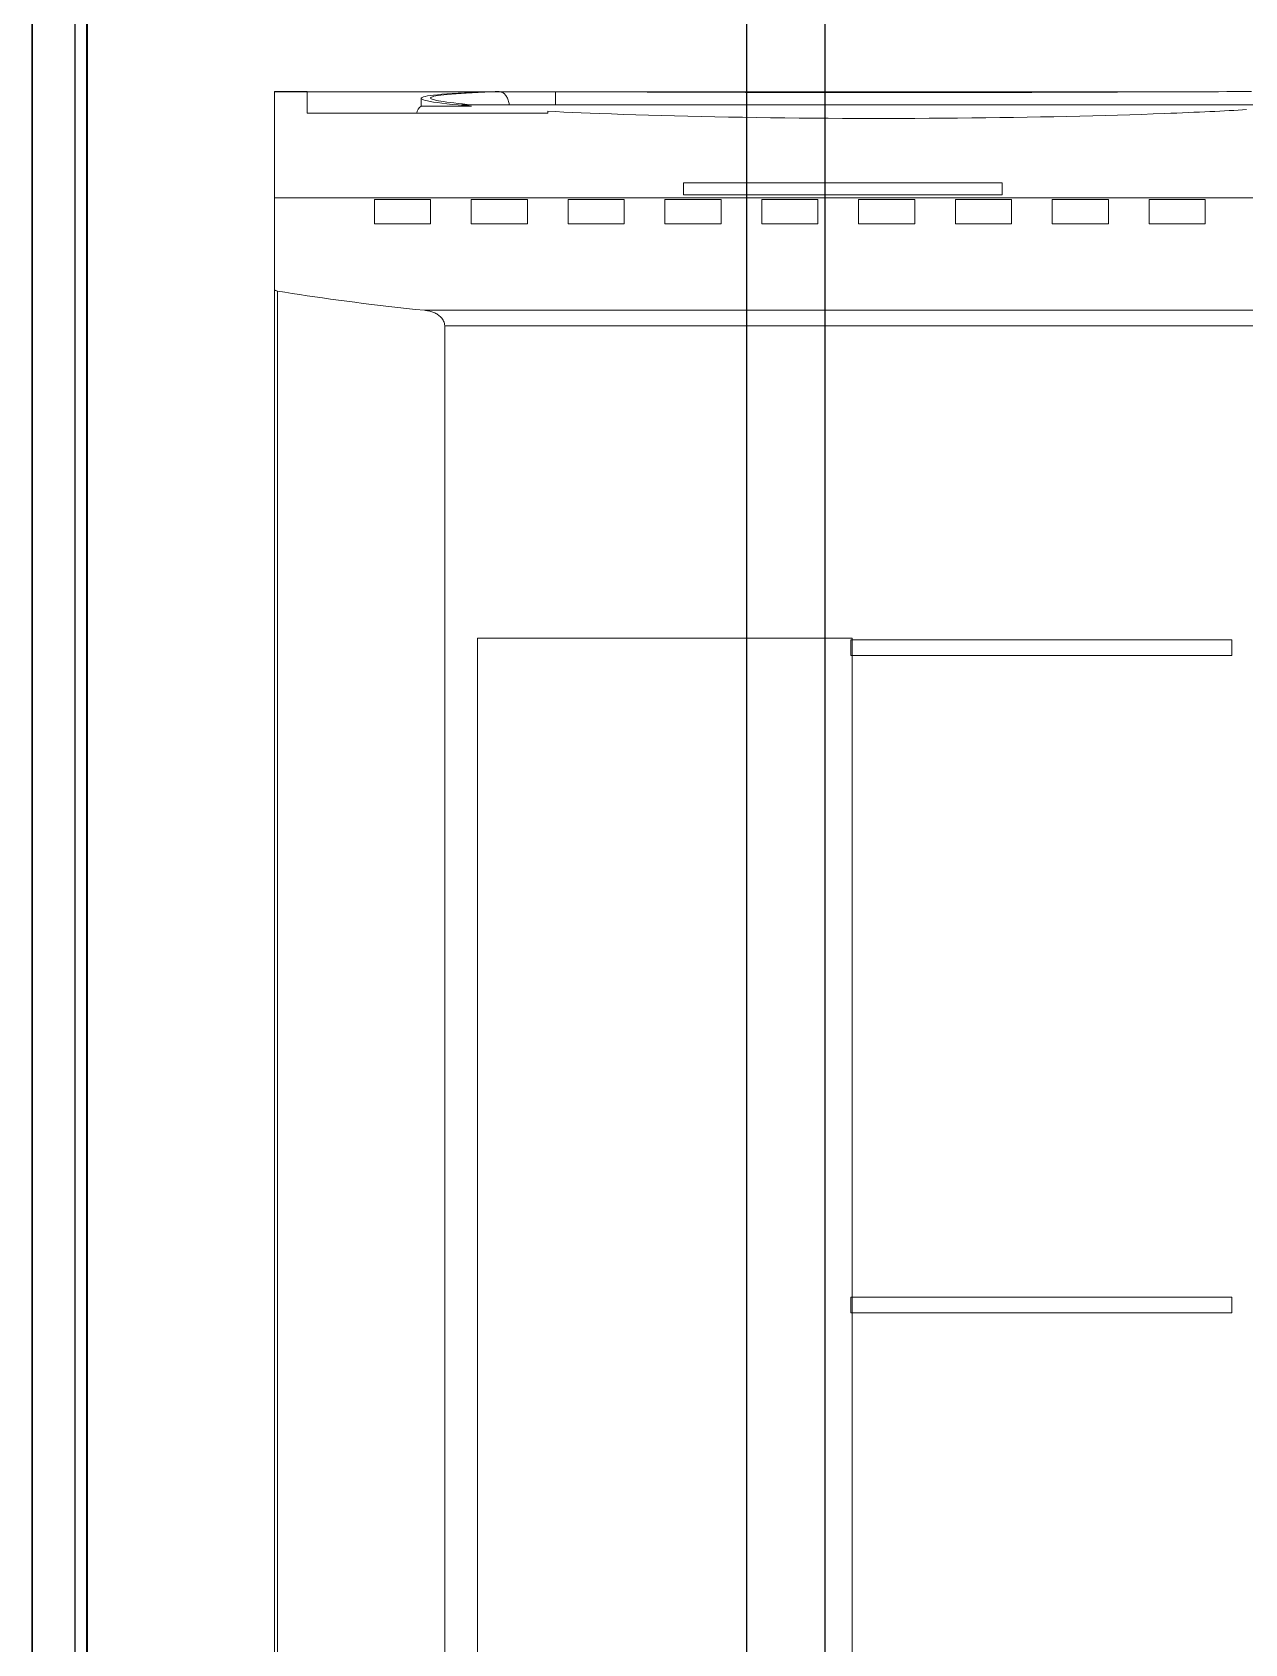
# Model space of a CAD drawing. Header units: millimetres. Extents: x 37984 to 70752, y 14140 to 37584.
# Drawn here: x 39093.7 to 39171.3, y 15420.2 to 15523.4 of the extents above; entities that cross this region are included whole.
import ezdxf

# ---------------------------------------------------------------- set-up
doc = ezdxf.new("R2010")
doc.units = ezdxf.units.MM
doc.set_wipeout_variables(frame=1)
doc.layers.add('! NO PLOT !', color=7, linetype='Continuous', true_color=0xff75dd, plot=False)
doc.layers.add('000-PI-Oprema', color=30, linetype='Continuous', lineweight=5)
doc.layers.add('000-PI-ORMAR', color=2, linetype='Continuous')

# ---------------------------------------------------------------- blocks, each defined once
blk = doc.blocks.new('6SL3220-3YE2X-0XXX')
at = {"layer": '000-PI-Oprema', "ltscale": 0.25}
for p, q in [((0, 423.001046), (2.100006, 423.001046)), ((0, 127.99942), (0, 423.001046)), ((0, 423), (2.100006, 423)), ((2.100006, 421.613424), (2.100006, 423.001046)), ((2.100021, 423), (14.123741, 423)), ((9.39505, 422.079284), (9.39505, 422.575142)), ((9.395065, 422.574712), (9.410172, 422.605449)), ((9.41095, 422.543381), (9.395065, 422.574712)), ((9.410172, 422.605449), (9.456924, 422.635785)), ((9.458282, 422.511075), (9.41095, 422.543381)), ((9.456924, 422.635785), (9.536118, 422.665633)), ((9.537872, 422.47785), (9.458282, 422.511075)), ((9.536118, 422.665633), (9.648483, 422.694908)), ((9.650436, 422.443769), (9.537872, 422.47785)), ((9.648483, 422.694908), (9.794403, 422.723541)), ((9.796341, 422.408902), (9.650436, 422.443769)), ((9.794403, 422.723541), (9.974197, 422.751466)), ((9.975891, 422.373323), (9.796341, 422.408902)), ((9.974197, 422.751466), (10.188095, 422.77862)), ((10.189285, 422.337109), (9.975891, 422.373323)), ((10, 422.59925), (10.012756, 422.62635)), ((10.009811, 422.575029), (10, 422.59925)), ((10.03952, 422.550193), (10.009811, 422.575029)), ((10.012756, 422.62635), (10.051407, 422.653133)), ((10.089539, 422.524769), (10.03952, 422.550193)), ((10.051407, 422.653133), (10.116608, 422.679534)), ((10.160278, 422.498788), (10.089539, 422.524769)), ((10.116608, 422.679534), (10.208908, 422.705491)), ((10.25206, 422.47228), (10.160278, 422.498788)), ((10.188095, 422.77862), (10.435974, 422.804956)), ((10.436447, 422.300346), (10.189285, 422.337109)), ((10.208908, 422.705491), (10.328674, 422.73095)), ((10.365036, 422.445284), (10.25206, 422.47228)), ((10.328674, 422.73095), (10.476135, 422.75586)), ((10.49939, 422.417837), (10.365036, 422.445284)), ((10.435974, 422.804956), (10.717712, 422.830428)), ((10.717224, 422.263122), (10.436447, 422.300346)), ((10.476135, 422.75586), (10.651505, 422.780174)), ((10.655258, 422.389975), (10.49939, 422.417837)), ((10.651505, 422.780174), (10.854858, 422.803852)), ((10.832657, 422.36174), (10.655258, 422.389975)), ((11.031326, 422.225529), (10.717224, 422.263122)), ((10.717712, 422.830428), (11.033005, 422.854995)), ((11.031479, 422.333176), (10.832657, 422.36174)), ((10.854858, 422.803852), (11.08606, 422.826859)), ((11.378204, 422.187667), (11.031326, 422.225529)), ((11.251694, 422.304327), (11.031479, 422.333176)), ((11.033005, 422.854995), (11.381302, 422.878628)), ((11.08606, 422.826859), (11.345001, 422.84916)), ((11.493149, 422.275241), (11.251694, 422.304327)), ((11.345001, 422.84916), (11.631439, 422.87073)), ((11.757278, 422.149634), (11.378204, 422.187667)), ((11.381302, 422.878628), (11.762039, 422.901303)), ((11.755585, 422.245965), (11.493149, 422.275241)), ((11.631439, 422.87073), (11.944931, 422.891546)), ((12.038689, 422.216551), (11.755585, 422.245965)), ((12.167984, 422.111517), (11.757278, 422.149634)), ((11.762039, 422.901303), (12.174622, 422.923008)), ((11.944931, 422.891546), (12.285019, 422.91159)), ((11.982117, 422.152023), (12.013725, 422.155)), ((11.995209, 422.146977), (11.982117, 422.152023)), ((12.024284, 422.141294), (11.995209, 422.146977)), ((12.01355, 422.155), (65.796234, 422.155)), ((12.055618, 422.136294), (12.024284, 422.141294)), ((12.342178, 422.187047), (12.038689, 422.216551)), ((12.084122, 422.132162), (12.055618, 422.136294)), ((12.116959, 422.127693), (12.084122, 422.132162)), ((12.154205, 422.122883), (12.116959, 422.127693)), ((12.195847, 422.117744), (12.154205, 422.122883)), ((12.609474, 422.073414), (12.167984, 422.111517)), ((12.174622, 422.923008), (12.618195, 422.943737)), ((12.241859, 422.112287), (12.195847, 422.117744)), ((12.292229, 422.106523), (12.241859, 422.112287)), ((12.285019, 422.91159), (12.651321, 422.930854)), ((12.346931, 422.100463), (12.292229, 422.106523)), ((12.665771, 422.157494), (12.342178, 422.187047)), ((12.405945, 422.094119), (12.346931, 422.100463)), ((12.618195, 422.943737), (13.091782, 422.963479)), ((12.651321, 422.930854), (13.043182, 422.949332)), ((13.043182, 422.949332), (13.459885, 422.967018)), ((13.091782, 422.963479), (13.594254, 422.982231)), ((13.459885, 422.967018), (13.900642, 422.983906)), ((13.594254, 422.982231), (14.124252, 423)), ((13.900642, 422.983906), (14.364456, 423)), ((14.124245, 423), (14.129738, 423.000322)), ((14.124245, 423), (14.364456, 423)), ((14.129738, 423.000322), (14.135216, 423.000614)), ((14.135216, 423.000614), (14.140678, 423.00083)), ((14.140678, 423.00083), (14.146133, 423.000972)), ((14.146133, 423.000972), (14.151566, 423.00104)), ((14.156998, 423.001034), (14.151566, 423.00104)), ((14.153786, 423.001046), (14.392891, 423.001046)), ((14.364456, 423), (14.369736, 423.000321)), ((14.369736, 423.000321), (14.375, 423.000613)), ((14.375, 423.000613), (14.380249, 423.000829)), ((14.380249, 423.000829), (14.385483, 423.000971)), ((14.385483, 423.000971), (14.390709, 423.00104)), ((14.395927, 423.001034), (14.390709, 423.00104)), ((14.438705, 422.998275), (14.395927, 423.001034)), ((14.418755, 423), (60.240944, 423)), ((14.482399, 422.990628), (14.438705, 422.998275)), ((14.526611, 422.978012), (14.482399, 422.990628)), ((14.570961, 422.960343), (14.526611, 422.978012)), ((14.615059, 422.93754), (14.570961, 422.960343)), ((14.658516, 422.909524), (14.615059, 422.93754)), ((14.700966, 422.876391), (14.658516, 422.909524)), ((14.742065, 422.838474), (14.700966, 422.876391)), ((14.781487, 422.79612), (14.742065, 422.838474)), ((14.818886, 422.749679), (14.781487, 422.79612)), ((14.853943, 422.6995), (14.818886, 422.749679)), ((14.886696, 422.645248), (14.853943, 422.6995)), ((14.917839, 422.585346), (14.886696, 422.645248)), ((14.9468, 422.520254), (14.917839, 422.585346)), ((14.972954, 422.450578), (14.9468, 422.520254)), ((14.995651, 422.376922), (14.972954, 422.450578)), ((15.014381, 422.3), (14.995651, 422.376922)), ((15.01438, 422.299997), (15.050299, 422.154989)), ((18, 422.155029), (18, 422.999357)), ((18.573753, 422.997574), (18.000015, 422.999357)), ((19.165344, 422.995592), (18.573753, 422.997574)), ((19.778442, 422.993418), (19.165344, 422.995592)), ((20.412376, 422.991075), (19.778442, 422.993418)), ((21.06649, 422.988584), (20.412376, 422.991075)), ((21.73996, 422.985969), (21.06649, 422.988584)), ((22.431923, 422.983256), (21.73996, 422.985969)), ((23.14151, 422.980471), (22.431923, 422.983256)), ((23.867813, 422.977638), (23.14151, 422.980471)), ((24.609795, 422.974786), (23.867813, 422.977638)), ((25.366425, 422.971938), (24.609795, 422.974786)), ((26.136612, 422.969122), (25.366425, 422.971938)), ((26.919197, 422.966362), (26.136612, 422.969122)), ((27.712997, 422.96368), (26.919197, 422.966362)), ((28.516937, 422.961101), (27.712997, 422.96368)), ((29.330063, 422.958645), (28.516937, 422.961101)), ((30.151093, 422.956329), (29.330063, 422.958645)), ((30.978745, 422.954174), (30.151093, 422.956329)), ((31.811691, 422.952196), (30.978745, 422.954174)), ((32.64856, 422.950408), (31.811691, 422.952196)), ((33.487984, 422.948822), (32.64856, 422.950408)), ((34.32859, 422.947449), (33.487984, 422.948822)), ((35.168991, 422.946296), (34.32859, 422.947449)), ((36.007744, 422.945367), (35.168991, 422.946296)), ((36.843407, 422.944666), (36.007744, 422.945367)), ((37.674538, 422.944194), (36.843407, 422.944666)), ((38.499649, 422.943947), (37.674538, 422.944194)), ((39.318565, 422.943923), (38.499649, 422.943947)), ((39.318565, 422.943923), (40.142151, 422.94412)), ((40.142151, 422.94412), (40.972076, 422.944542)), ((40.972076, 422.944542), (41.806862, 422.945192)), ((41.806862, 422.945192), (42.64505, 422.946071)), ((42.64505, 422.946071), (43.485207, 422.947175)), ((43.485207, 422.947175), (44.325897, 422.948499)), ((44.325897, 422.948499), (45.165695, 422.950039)), ((45.165695, 422.950039), (46.00325, 422.951783)), ((46.00325, 422.951783), (46.837181, 422.953721)), ((46.837181, 422.953721), (47.666122, 422.955838)), ((47.666122, 422.955838), (48.488731, 422.958119)), ((48.488731, 422.958119), (49.303719, 422.960546)), ((49.303719, 422.960546), (50.109795, 422.9631)), ((50.109795, 422.9631), (50.905914, 422.96576)), ((50.905914, 422.96576), (51.691093, 422.968505)), ((51.691093, 422.968505), (52.464127, 422.971311)), ((52.464127, 422.971311), (53.223854, 422.974154)), ((53.223854, 422.974154), (53.96917, 422.977007)), ((53.96917, 422.977007), (54.699036, 422.979846)), ((54.699036, 422.979846), (56.108353, 422.985376)), ((56.108353, 422.985376), (56.785995, 422.988014)), ((56.785995, 422.988014), (57.444466, 422.990535)), ((57.444466, 422.990535), (58.082932, 422.992913)), ((58.082932, 422.992913), (58.700699, 422.995126)), ((58.700699, 422.995126), (59.297112, 422.997152)), ((59.297112, 422.997152), (59.873894, 422.998978)), ((59.873894, 422.998978), (60.438583, 423.000606)), ((60.438583, 423.000606), (60.99054, 423.002008)), ((60.99054, 423.002008), (61.528336, 423.003153)), ((61.528336, 423.003153), (62.050659, 423.004012)), ((62.050659, 423.004012), (62.55632, 423.004555)), ((2.100006, 421.613424), (17.5, 421.613424)), ((9.414459, 422.07925), (9.395065, 422.079284)), ((9.472687, 422.079146), (9.414459, 422.07925)), ((9.569534, 422.078974), (9.472687, 422.079146)), ((9.704758, 422.078733), (9.569534, 422.078974)), ((9.878159, 422.078422), (9.704758, 422.078733)), ((10.089508, 422.078042), (9.878159, 422.078422)), ((10.338593, 422.077592), (10.089508, 422.078042)), ((10.625198, 422.077072), (10.338593, 422.077592)), ((10.949081, 422.076482), (10.625198, 422.077072)), ((11.310059, 422.07582), (10.949081, 422.076482)), ((11.707855, 422.075088), (11.310059, 422.07582)), ((12.141335, 422.074287), (11.707855, 422.075088)), ((12.609459, 422.073415), (12.141335, 422.074287)), ((12.469254, 422.087501), (12.405945, 422.094119)), ((12.53698, 422.080605), (12.469254, 422.087501)), ((12.609459, 422.073415), (12.53698, 422.080605)), ((18.003067, 421.720865), (17.5, 421.745732)), ((17.5, 421.613424), (17.5, 421.745732)), ((18.525879, 421.696229), (18.003067, 421.720865)), ((19.068626, 421.671822), (18.525879, 421.696229)), ((19.631615, 421.647561), (19.068626, 421.671822)), ((20.214714, 421.62362), (19.631615, 421.647561)), ((20.818069, 421.6), (20.214714, 421.62362)), ((21.575195, 421.571933), (20.818069, 421.6)), ((22.350052, 421.544929), (21.575195, 421.571933)), ((23.141922, 421.519033), (22.350052, 421.544929)), ((23.950104, 421.494287), (23.141922, 421.519033)), ((24.773872, 421.470736), (23.950104, 421.494287)), ((25.612083, 421.448437), (24.773872, 421.470736)), ((26.462326, 421.427471), (25.612083, 421.448437)), ((27.323685, 421.407864), (26.462326, 421.427471)), ((28.195419, 421.389639), (27.323685, 421.407864)), ((29.07679, 421.372814), (28.195419, 421.389639)), ((29.967064, 421.357411), (29.07679, 421.372814)), ((30.865494, 421.34345), (29.967064, 421.357411)), ((31.771332, 421.330951), (30.865494, 421.34345)), ((32.683846, 421.319937), (31.771332, 421.330951)), ((33.602287, 421.310426), (32.683846, 421.319937)), ((34.524818, 421.30244), (33.602287, 421.310426)), ((35.449837, 421.295985), (34.524818, 421.30244)), ((36.376541, 421.29106), (35.449837, 421.295985)), ((37.3041, 421.287665), (36.376541, 421.29106)), ((38.231644, 421.285798), (37.3041, 421.287665)), ((39.158043, 421.285455), (38.231644, 421.285798)), ((39.158043, 421.285455), (40.082443, 421.286625)), ((40.082443, 421.286625), (41.004051, 421.289298)), ((41.004051, 421.289298), (41.922119, 421.293466)), ((41.922119, 421.293466), (42.836052, 421.299116)), ((42.836052, 421.299116), (43.745125, 421.306232)), ((43.745125, 421.306232), (44.648613, 421.314799)), ((44.648613, 421.314799), (45.545799, 421.324801)), ((45.545799, 421.324801), (46.435905, 421.336222)), ((46.435905, 421.336222), (47.317551, 421.349039)), ((47.317551, 421.349039), (48.189865, 421.363221)), ((48.189865, 421.363221), (49.052238, 421.378736)), ((49.052238, 421.378736), (49.904053, 421.395551)), ((49.904053, 421.395551), (50.744705, 421.413635)), ((50.744705, 421.413635), (51.57357, 421.432954)), ((51.57357, 421.432954), (52.390045, 421.453478)), ((52.390045, 421.453478), (53.193504, 421.475173)), ((53.193504, 421.475173), (53.983345, 421.498008)), ((53.983345, 421.498008), (54.758949, 421.52195)), ((54.758949, 421.52195), (55.519699, 421.546967)), ((55.519699, 421.546967), (56.264992, 421.573027)), ((56.264992, 421.573027), (56.99173, 421.6)), ((56.99173, 421.6), (57.385292, 421.615261)), ((57.385292, 421.615261), (57.769958, 421.630654)), ((57.769958, 421.630654), (58.145798, 421.646163)), ((58.145798, 421.646163), (58.512833, 421.661774)), ((58.512833, 421.661774), (58.871117, 421.677475)), ((58.871117, 421.677475), (59.220695, 421.693255)), ((59.220695, 421.693255), (59.5616, 421.7091)), ((59.5616, 421.7091), (59.893883, 421.725)), ((59.893883, 421.725), (60.217583, 421.74094)), ((60.217583, 421.74094), (60.532745, 421.75691)), ((60.532745, 421.75691), (60.839409, 421.772898)), ((60.839409, 421.772898), (61.137627, 421.78889)), ((61.137627, 421.78889), (61.427429, 421.804875)), ((61.427429, 421.804875), (61.708862, 421.82084)), ((61.708862, 421.82084), (61.981979, 421.836774)), ((61.981979, 421.836774), (62.246811, 421.852663)), ((26.199997, 417.15483), (46.599998, 417.15483)), ((26.199997, 416.386158), (26.199997, 417.15483)), ((46.599998, 416.386158), (46.599998, 417.15483)), ((0, 416.2), (140, 416.2)), ((6.399994, 416.091414), (10, 416.091414)), ((6.399994, 414.530872), (6.399994, 416.091414)), ((10, 414.530872), (10, 416.091414)), ((12.599998, 416.091414), (16.199997, 416.091414)), ((12.599998, 414.530872), (12.599998, 416.091414)), ((16.199997, 414.530872), (16.199997, 416.091414)), ((18.800003, 416.091414), (22.400002, 416.091414)), ((18.800003, 414.530872), (18.800003, 416.091414)), ((22.400002, 414.530872), (22.400002, 416.091414)), ((25, 416.091414), (28.599998, 416.091414)), ((25, 414.530872), (25, 416.091414)), ((26.199997, 416.386158), (46.599998, 416.386158)), ((28.599998, 414.530872), (28.599998, 416.091414)), ((31.199997, 416.091414), (34.800003, 416.091414)), ((31.199997, 414.530872), (31.199997, 416.091414)), ((34.800003, 414.530872), (34.800003, 416.091414)), ((37.400002, 416.091414), (41, 416.091414)), ((37.400002, 414.530872), (37.400002, 416.091414)), ((41, 414.530872), (41, 416.091414)), ((43.599998, 416.091414), (47.199997, 416.091414)), ((43.599998, 414.530872), (43.599998, 416.091414)), ((47.199997, 414.530872), (47.199997, 416.091414)), ((49.800003, 416.091414), (53.400002, 416.091414)), ((49.800003, 414.530872), (49.800003, 416.091414)), ((53.400002, 414.530872), (53.400002, 416.091414)), ((56, 416.091414), (59.599998, 416.091414)), ((56, 414.530872), (56, 416.091414)), ((59.599998, 414.530872), (59.599998, 416.091414)), ((6.399994, 414.530872), (10, 414.530872)), ((12.599998, 414.530872), (16.199997, 414.530872)), ((18.800003, 414.530872), (22.400002, 414.530872)), ((25, 414.530872), (28.599998, 414.530872)), ((31.199997, 414.530872), (34.800003, 414.530872)), ((37.400002, 414.530872), (41, 414.530872)), ((43.599998, 414.530872), (47.199997, 414.530872)), ((49.800003, 414.530872), (53.400002, 414.530872)), ((56, 414.530872), (59.599998, 414.530872)), ((0.002472, 410.305152), (0, 410.314542)), ((0.009903, 410.295625), (0.002472, 410.305152)), ((0.022079, 410.286046), (0.009903, 410.295625)), ((0.03981, 410.276528), (0.022079, 410.286046)), ((0.062347, 410.267144), (0.03981, 410.276528)), ((0.089981, 410.257994), (0.062347, 410.267144)), ((0.122498, 410.249154), (0.089981, 410.257994)), ((0.159393, 410.24069), (0.122498, 410.249154)), ((0.199997, 410.232648), (0.159393, 410.24069)), ((0.661392, 410.157427), (0.199997, 410.232648)), ((0.199997, 176.199997), (0.199997, 410.232648)), ((1.130661, 410.082852), (0.661392, 410.157427)), ((1.607666, 410.008956), (1.130661, 410.082852)), ((2.092316, 409.935767), (1.607666, 410.008956)), ((2.584473, 409.863317), (2.092316, 409.935767)), ((3.084, 409.791634), (2.584473, 409.863317)), ((3.59082, 409.72074), (3.084, 409.791634)), ((4.104889, 409.650652), (3.59082, 409.72074)), ((4.626053, 409.581396), (4.104889, 409.650652)), ((5.154129, 409.513), (4.626053, 409.581396)), ((5.688995, 409.445491), (5.154129, 409.513)), ((6.230484, 409.378896), (5.688995, 409.445491)), ((6.778442, 409.313242), (6.230484, 409.378896)), ((7.332703, 409.248557), (6.778442, 409.313242)), ((7.893143, 409.184867), (7.332703, 409.248557)), ((8.459564, 409.122197), (7.893143, 409.184867)), ((9.031784, 409.060571), (8.459564, 409.122197)), ((9.609634, 409.000009), (9.031784, 409.060571)), ((9.674911, 408.994012), (9.609604, 409)), ((9.609604, 409), (64.994987, 409)), ((9.74086, 408.985801), (9.674911, 408.994012)), ((9.807205, 408.975217), (9.74086, 408.985801)), ((9.873764, 408.962204), (9.807205, 408.975217)), ((9.940292, 408.946703), (9.873764, 408.962204)), ((10.006577, 408.928658), (9.940292, 408.946703)), ((10.072388, 408.908021), (10.006577, 408.928658)), ((10.137527, 408.884805), (10.072388, 408.908021)), ((10.201782, 408.858995), (10.137527, 408.884805)), ((10.264908, 408.830563), (10.201782, 408.858995)), ((10.326706, 408.799475), (10.264908, 408.830563)), ((10.386948, 408.765701), (10.326706, 408.799475)), ((10.445404, 408.729213), (10.386948, 408.765701)), ((10.501862, 408.689979), (10.445404, 408.729213)), ((10.556076, 408.647968), (10.501862, 408.689979)), ((10.608322, 408.602653), (10.556076, 408.647968)), ((10.659485, 408.552467), (10.608322, 408.602653)), ((10.708511, 408.497545), (10.659485, 408.552467)), ((10.754196, 408.438153), (10.708511, 408.497545)), ((10.795364, 408.37456), (10.754196, 408.438153)), ((10.830887, 408.307069), (10.795364, 408.37456)), ((10.859894, 408.236205), (10.830887, 408.307069)), ((10.8815, 408.162595), (10.859894, 408.236205)), ((10.89502, 408.086933), (10.8815, 408.162595)), ((10.899994, 408.010022), (10.89502, 408.086933)), ((10.899994, 177.289978), (10.899994, 408.010022)), ((10.899994, 408), (64, 408)), ((13, 388), (37, 388)), ((13, 179), (13, 388)), ((36.900002, 387.900002), (61.300003, 387.900002)), ((36.900002, 386.900002), (36.900002, 387.900002)), ((37, 179), (37, 388)), ((61.300003, 386.900002), (61.300003, 387.900002)), ((36.900002, 386.900002), (61.300003, 386.900002)), ((36.900002, 345.800003), (61.300003, 345.800003)), ((36.900002, 344.800003), (36.900002, 345.800003)), ((61.300003, 344.800003), (61.300003, 345.800003)), ((36.900002, 344.800003), (61.300003, 344.800003))]:
    blk.add_line(p, q, dxfattribs=at)
blk.add_arc((9.6749, 421.6), 0.555, 120.280304, 178.612378, dxfattribs=at)
blk = doc.blocks.new('SINAMICS_FSC_1mm')
at = {"layer": '000-PI-Oprema'}
blk.add_blockref('6SL3220-3YE2X-0XXX', (70186.12, 54000), dxfattribs=at)
blk = doc.blocks.new('poveznica montaznih ploca 2100mm')
at = {"layer": '! NO PLOT !'}
for p, q in [((59570.54, 55742.17), (59570.54, 53847.74)), ((59565.54, 55740.77), (59565.54, 53837.74))]:
    blk.add_line(p, q, dxfattribs=at)
blk = doc.blocks.new('800mm bez ploce')
at = {"layer": '000-PI-ORMAR'}
for p, q in [((47129.52, 47274.57), (47129.52, 45290.07)), ((47126.01, 47254.07), (47126.01, 45303.07)), ((47128.73, 47254.07), (47128.73, 45303.07))]:
    blk.add_line(p, q, dxfattribs=at)

msp = doc.modelspace()

# ---------------------------------------------------------------- linework, layer by layer
at = {"layer": '! NO PLOT !'}
msp.add_line((39093.672, 14789.973), (39093.672, 16740.835), dxfattribs=at)
at = {"layer": '000-PI-ORMAR'}
for p, q in [((39093.672, 16740.904), (39093.672, 14789.904)), ((39093.672, 16740.904), (39093.672, 14789.904)), ((39096.39, 16740.904), (39096.39, 14789.904)), ((39096.39, 16740.904), (39096.39, 14789.904)), ((39097.172, 14789.904), (39097.172, 16740.766))]:
    msp.add_line(p, q, dxfattribs=at)

# ---------------------------------------------------------------- block references
at = {"layer": '000-PI-Oprema'}
msp.add_blockref('SINAMICS_FSC_1mm', (-31076.939, -38903.384), dxfattribs=at)

# ---------------------------------------------------------------- next in the draw order: block references
at = {"layer": '! NO PLOT !'}
msp.add_blockref('poveznica montaznih ploca 2100mm', (-20426.128, -39031.862), dxfattribs=at)
at = {"layer": '000-PI-Oprema', "ltscale": 0.25}
msp.add_blockref('800mm bez ploce', (-8032.339, -30513.162), dxfattribs=at)

doc.saveas('drawing.dxf')
